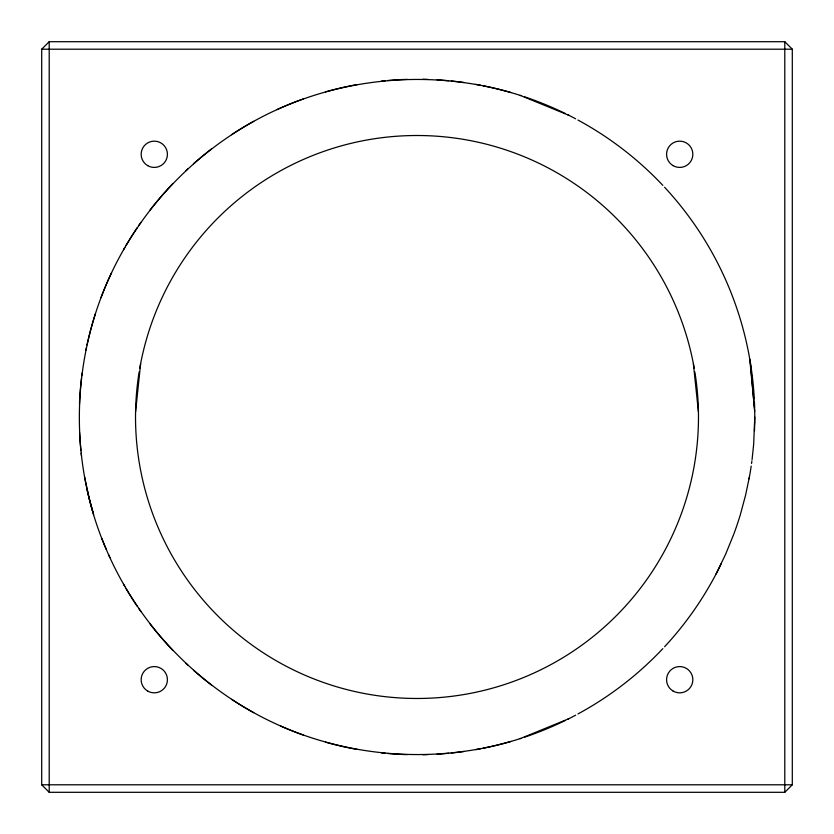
<?xml version="1.0" encoding="UTF-8"?>
<svg xmlns="http://www.w3.org/2000/svg" width="834" height="834" viewBox="0 0 834 834"><rect width="100%" height="100%" fill="white"/><g stroke="black" fill="none" stroke-linecap="round" stroke-linejoin="round"><path stroke-width="1.25" d="M752.07 459.638L753.665 444.272L754.77 417M754.728 422.463L754.478 430.928M135.567 411.923L140.623 363.687M749.443 476.735L745.575 495.219L740.352 514.62M733.659 534.521L725.517 554.474L716.083 573.969M41.7 49.206L49.206 41.7L784.794 41.7L792.3 49.206L792.3 784.794L784.794 792.3L49.206 792.3L41.7 784.794L41.7 49.206L792.3 49.206M568.725 718.772L520.228 738.611M510.971 741.436C429.948 764.841 340.616 756.709 265.275 718.772C196.251 684.005 139.935 625.083 108.483 554.474M41.7 784.794L792.3 784.794M510.971 92.564C429.906 69.149 340.512 77.312 265.149 115.29C202.631 146.888 150.454 198.158 117.844 260.177C71.161 348.56 66.511 457.595 106.262 549.398M520.312 95.42L568.851 115.29M93.648 514.62L89.04 497.835L84.557 476.735M693.377 363.687L698.433 411.923M749.787 359.193L754.728 411.402L750.391 362.821M784.794 41.7L784.794 792.3M49.206 41.7L49.206 792.3M694.847 371.933A281.475 281.475 0 0 1 417 698.475A281.475 281.475 0 0 1 139.153 371.933M139.799 368.117A281.475 281.475 0 0 1 694.201 368.117M754.728 411.829A337.77 337.77 0 0 1 754.728 422.171M751.903 460.952A337.77 337.77 0 0 1 751.549 463.516M751.184 466.081A337.77 337.77 0 0 1 749.068 478.82M740.133 515.339A337.77 337.77 0 0 1 733.962 533.718M721.306 563.576A337.77 337.77 0 0 1 664.594 646.757M662.821 648.644A337.77 337.77 0 0 1 577.952 713.956M575.668 715.186A337.77 337.77 0 0 1 567.61 719.335M565.285 720.482A337.77 337.77 0 0 1 524.555 737.193M520.864 738.403A337.77 337.77 0 0 1 483.293 748.202M480.738 748.703A337.77 337.77 0 0 1 475.641 749.641M464.121 751.465A337.77 337.77 0 0 1 451.298 753.029M448.723 753.279A337.77 337.77 0 0 1 437.089 754.176M428.009 754.593A337.77 337.77 0 0 1 422.817 754.718M407.273 754.634A337.77 337.77 0 0 1 387.904 753.519M385.318 753.279A337.77 337.77 0 0 1 381.451 752.894M357.056 749.412A337.77 337.77 0 0 1 325.521 742.145M303.284 735.056A337.77 337.77 0 0 1 280.464 725.945M253.744 712.695A337.77 337.77 0 0 1 231.581 699.33M211.492 685.058A337.77 337.77 0 0 1 193.519 670.265M187.744 665.052A337.77 337.77 0 0 1 185.846 663.28M172.94 650.499A337.77 337.77 0 0 1 150.12 624.041M140.863 611.52A337.77 337.77 0 0 1 138.642 608.32M137.183 606.182A337.77 337.77 0 0 1 126.132 588.7M124.819 586.469A337.77 337.77 0 0 1 123.526 584.217M109.921 557.675A337.77 337.77 0 0 1 101.884 538.608M93.106 512.816A337.77 337.77 0 0 1 86.997 489.016M81.461 455.76A337.77 337.77 0 0 1 81.169 453.185M80.908 450.61A337.77 337.77 0 0 1 79.584 432.565M79.48 404.021A337.77 337.77 0 0 1 81.461 378.24M81.774 375.665A337.77 337.77 0 0 1 82.097 373.09M85.933 350.051A337.77 337.77 0 0 1 86.455 347.507M86.997 344.984A337.77 337.77 0 0 1 95.399 313.74M100.956 297.811A337.77 337.77 0 0 1 111.558 272.801M123.526 249.783A337.77 337.77 0 0 1 124.819 247.531M126.132 245.3A337.77 337.77 0 0 1 137.183 227.818M138.642 225.68A337.77 337.77 0 0 1 140.863 222.48M150.12 209.959A337.77 337.77 0 0 1 172.94 183.501M185.846 170.72A337.77 337.77 0 0 1 187.744 168.948M193.519 163.735A337.77 337.77 0 0 1 211.492 148.942M231.581 134.67A337.77 337.77 0 0 1 253.744 121.305M276.909 109.65A337.77 337.77 0 0 1 303.284 98.944M325.521 91.855A337.77 337.77 0 0 1 357.056 84.588M381.451 81.106A337.77 337.77 0 0 1 385.318 80.721M387.904 80.481A337.77 337.77 0 0 1 407.273 79.366M422.817 79.282A337.77 337.77 0 0 1 428.009 79.407M437.089 79.824A337.77 337.77 0 0 1 448.723 80.721M451.298 80.971A337.77 337.77 0 0 1 464.121 82.535M475.641 84.359A337.77 337.77 0 0 1 480.738 85.297M483.293 85.798A337.77 337.77 0 0 1 520.864 95.597M524.555 96.807A337.77 337.77 0 0 1 565.285 113.518M567.61 114.665A337.77 337.77 0 0 1 575.668 118.814M577.952 120.044A337.77 337.77 0 0 1 662.821 185.357M664.594 187.243A337.77 337.77 0 0 1 754.28 398.892M754.416 401.477A337.77 337.77 0 0 1 754.645 407.951M147.722 691.084A13.135 13.135 0 0 0 167.425 679.71A13.135 13.135 0 0 0 147.722 668.336A13.135 13.135 0 0 0 147.722 691.084M673.142 691.084A13.135 13.135 0 0 0 692.846 679.71A13.135 13.135 0 0 0 673.142 668.336A13.135 13.135 0 0 0 673.142 691.084M673.142 165.664A13.135 13.135 0 0 0 692.846 154.29A13.135 13.135 0 0 0 673.142 142.916A13.135 13.135 0 0 0 673.142 165.664M147.722 165.664A13.135 13.135 0 0 0 167.425 154.29A13.135 13.135 0 0 0 147.722 142.916A13.135 13.135 0 0 0 147.722 165.664"/></g></svg>
